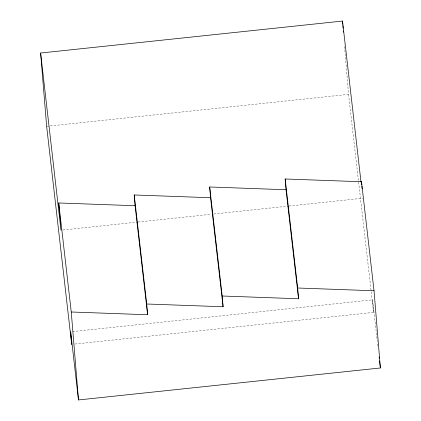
<?xml version="1.0" encoding="UTF-8"?>
<svg xmlns="http://www.w3.org/2000/svg" width="421" height="421" viewBox="0 0 421 421"><rect width="100%" height="100%" fill="white"/><g stroke="black" fill="none" stroke-linecap="round" stroke-linejoin="round"><path stroke-width="0.32" stroke-dasharray="2.1 1.58" d="M46.647 126.326L348.535 94.346L344.446 44.61M62.934 229.987L137.425 222.099M138.077 222.025L211.263 214.273M213.879 213.994L288.369 206.106M289.022 206.037L362.86 198.212M72.623 331.601L372.553 299.831L377.321 341.363M74.964 344.031L373.585 312.393L372.553 299.831M377.621 343.957L377.842 345.904M348.535 94.346L373.585 312.393"/><path stroke-width="0.63" d="M286.033 189.739L209.679 186.982L222.204 296.005L298.557 298.763L286.033 189.739L285.154 178.983L361.507 181.74L374.032 290.764L380.379 367.97L78.49 399.95L70.66 331.811L71.696 344.373L46.647 126.326L40.621 53.03L342.51 21.05L360.992 181.93M134.204 194.976L210.563 197.733L223.088 306.756L146.729 303.999L134.204 194.976L135.088 205.727L147.613 314.75L71.26 311.993L58.735 202.969L135.088 205.727M285.154 178.983L297.673 288.006L374.032 290.764M379.111 356.934L379.258 358.234M379.558 360.829L380.379 367.97M40.621 53.03L60.971 230.198L58.735 202.969M361.507 181.74L361.771 184.908M361.871 186.177L362.081 188.713M342.51 21.05L342.778 24.323M342.889 25.628L343.104 28.249M343.32 30.865L343.425 32.175M297.673 288.006L298.557 298.763M222.204 296.005L223.088 306.756M209.679 186.982L210.563 197.733M146.729 303.999L147.613 314.75M71.26 311.993L78.49 399.95"/></g></svg>
